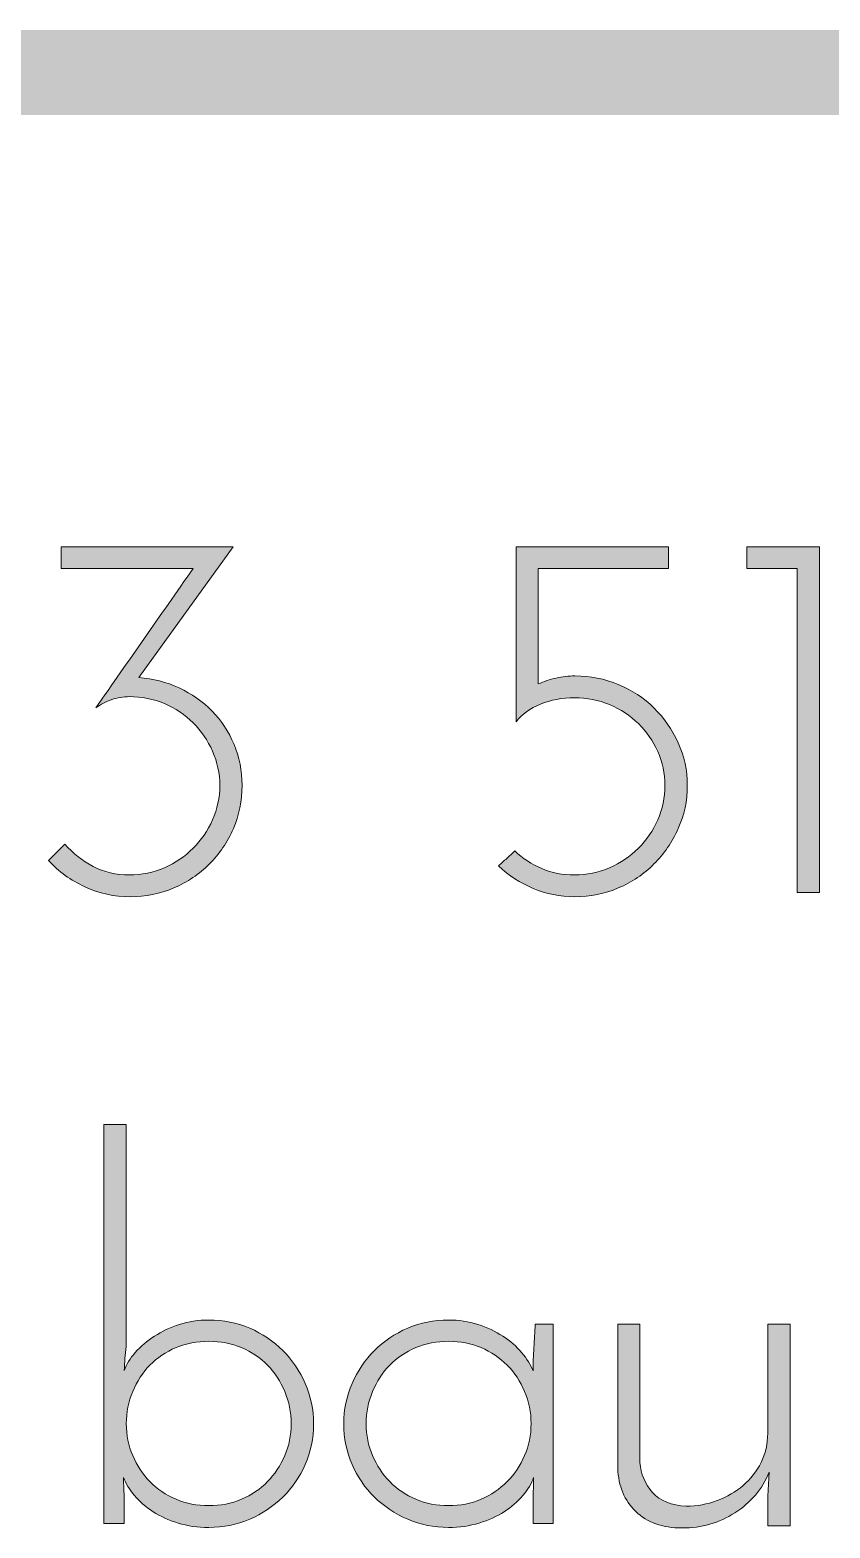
# Model space of a CAD drawing. Header units: centimetres. Extents: x -147 to 196535, y -264 to 83836.
# Drawn here: x 191762 to 192353, y 785 to 1890 of the extents above; entities that cross this region are included whole.
import ezdxf

# ---------------------------------------------------------------- set-up
doc = ezdxf.new("R2010")
doc.units = ezdxf.units.CM
doc.header["$LTSCALE"] = 20
doc.layers.add('VBW.LAYOUT', color=3, linetype='Continuous')

# ---------------------------------------------------------------- blocks, each defined once
blk = doc.blocks.new('logo')
at = {"true_color": 0xb3c3ce}
h = blk.add_hatch(color=9, dxfattribs=at)
h.dxf.hatch_style = 2
h.paths.add_polyline_path([(-606.8, 1591.7), (-5179.8, 1591.7), (-5179.8, 1654.4), (-606.8, 1654.4)])
at = {"true_color": 0x1c1c1b}
h = blk.add_hatch(color=250, dxfattribs=at)
h.dxf.hatch_style = 2
edge = h.paths.add_edge_path()
edge.add_spline(control_points=[(-4224.5, 1154), (-4212.5, 1171.3), (-4200.5, 1188.4), (-4188.6, 1205.4), (-4176.7, 1222.5), (-4164.7, 1239.6), (-4152.7, 1256.9), (-4152.7, 1256.9), (-4250, 1256.9), (-4250, 1256.9), (-4250, 1256.9), (-4250, 1273), (-4250, 1273), (-4250, 1273), (-4123.2, 1273), (-4123.2, 1273), (-4123.2, 1273), (-4192.7, 1176.4), (-4192.7, 1176.4), (-4182.3, 1175.6), (-4172.4, 1173.1), (-4163.1, 1168.7), (-4153.8, 1164.4), (-4145.7, 1158.7), (-4138.7, 1151.7), (-4131.8, 1144.6), (-4126.4, 1136.4), (-4122.5, 1127.1), (-4118.5, 1117.8), (-4116.6, 1107.7), (-4116.6, 1096.7), (-4116.6, 1085.4), (-4118.7, 1074.8), (-4123, 1064.9), (-4127.3, 1054.9), (-4133.3, 1046.2), (-4140.7, 1038.8), (-4148.2, 1031.3), (-4156.9, 1025.4), (-4167, 1021.1), (-4177.1, 1016.8), (-4187.8, 1014.6), (-4199, 1014.6), (-4211.1, 1014.6), (-4222.2, 1017.1), (-4232.6, 1021.9), (-4242.9, 1026.7), (-4251.9, 1033.2), (-4259.5, 1041.3), (-4259.5, 1041.3), (-4247.3, 1053.5), (-4247.3, 1053.5), (-4241.6, 1046.7), (-4234.6, 1041.2), (-4226.5, 1037), (-4218.4, 1032.8), (-4209.5, 1030.7), (-4199.8, 1030.7), (-4190.6, 1030.7), (-4182, 1032.5), (-4173.9, 1036), (-4165.8, 1039.6), (-4158.7, 1044.3), (-4152.7, 1050.4), (-4146.7, 1056.4), (-4141.9, 1063.4), (-4138.3, 1071.4), (-4134.8, 1079.4), (-4133, 1087.8), (-4133, 1096.7), (-4133, 1105.6), (-4134.8, 1114), (-4138.3, 1122), (-4141.9, 1130), (-4146.7, 1137), (-4152.7, 1143), (-4158.7, 1149), (-4165.8, 1153.8), (-4173.9, 1157.2), (-4182, 1160.6), (-4190.6, 1162.3), (-4199.8, 1162.3), (-4204.3, 1162.3), (-4208.6, 1161.5), (-4212.8, 1160.1), (-4216.9, 1158.7), (-4220.9, 1156.6), (-4224.5, 1154)], knot_values=[0, 0, 0, 0, 1, 1, 1, 2, 2, 2, 3, 3, 3, 4, 4, 4, 5, 5, 5, 6, 6, 6, 7, 7, 7, 8, 8, 8, 9, 9, 9, 10, 10, 10, 11, 11, 11, 12, 12, 12, 13, 13, 13, 14, 14, 14, 15, 15, 15, 16, 16, 16, 17, 17, 17, 18, 18, 18, 19, 19, 19, 20, 20, 20, 21, 21, 21, 22, 22, 22, 23, 23, 23, 24, 24, 24, 25, 25, 25, 26, 26, 26, 27, 27, 27, 28, 28, 28, 29, 29, 29, 29], degree=3, periodic=0)
h = blk.add_hatch(color=250, dxfattribs=at)
h.dxf.hatch_style = 2
edge = h.paths.add_edge_path()
edge.add_spline(control_points=[(-3914.3, 1143.8), (-3914.3, 1143.8), (-3914.3, 1273), (-3914.3, 1273), (-3914.3, 1273), (-3801.7, 1273), (-3801.7, 1273), (-3801.7, 1273), (-3801.7, 1256.9), (-3801.7, 1256.9), (-3801.7, 1256.9), (-3897.9, 1256.9), (-3897.9, 1256.9), (-3897.9, 1256.9), (-3897.9, 1171.7), (-3897.9, 1171.7), (-3893.7, 1173.5), (-3889.3, 1175), (-3884.7, 1176), (-3880.1, 1177), (-3875.5, 1177.6), (-3870.8, 1177.6), (-3859.5, 1177.6), (-3848.8, 1175.5), (-3838.8, 1171.3), (-3828.7, 1167.1), (-3819.9, 1161.3), (-3812.5, 1154), (-3805, 1146.7), (-3799, 1138.1), (-3794.6, 1128.3), (-3790.1, 1118.5), (-3787.9, 1107.9), (-3787.9, 1096.7), (-3787.9, 1085.4), (-3790.1, 1074.8), (-3794.6, 1064.9), (-3799, 1054.9), (-3805, 1046.2), (-3812.5, 1038.8), (-3819.9, 1031.3), (-3828.7, 1025.4), (-3838.8, 1021.1), (-3848.8, 1016.8), (-3859.5, 1014.6), (-3870.8, 1014.6), (-3881.8, 1014.6), (-3892, 1016.7), (-3901.6, 1020.7), (-3911.1, 1024.8), (-3919.7, 1030.3), (-3927.3, 1037.4), (-3925.2, 1039.2), (-3923.2, 1041.1), (-3921.2, 1042.9), (-3919.3, 1044.7), (-3917.2, 1046.6), (-3915.1, 1048.4), (-3909.4, 1042.9), (-3902.8, 1038.6), (-3895.3, 1035.4), (-3887.9, 1032.3), (-3879.8, 1030.7), (-3871.2, 1030.7), (-3862, 1030.7), (-3853.4, 1032.5), (-3845.2, 1036), (-3837.1, 1039.6), (-3830.1, 1044.3), (-3824, 1050.4), (-3818, 1056.4), (-3813.2, 1063.4), (-3809.7, 1071.4), (-3806.2, 1079.4), (-3804.4, 1087.8), (-3804.4, 1096.7), (-3804.4, 1105.6), (-3806.2, 1114), (-3809.7, 1121.8), (-3813.2, 1129.7), (-3818, 1136.5), (-3824, 1142.4), (-3830.1, 1148.3), (-3837.1, 1153), (-3845.2, 1156.4), (-3853.4, 1159.8), (-3862, 1161.5), (-3871.2, 1161.5), (-3880.3, 1161.5), (-3888.7, 1159.9), (-3896.3, 1156.8), (-3903.9, 1153.6), (-3909.9, 1149.3), (-3914.3, 1143.8)], knot_values=[0, 0, 0, 0, 1, 1, 1, 2, 2, 2, 3, 3, 3, 4, 4, 4, 5, 5, 5, 6, 6, 6, 7, 7, 7, 8, 8, 8, 9, 9, 9, 10, 10, 10, 11, 11, 11, 12, 12, 12, 13, 13, 13, 14, 14, 14, 15, 15, 15, 16, 16, 16, 17, 17, 17, 18, 18, 18, 19, 19, 19, 20, 20, 20, 21, 21, 21, 22, 22, 22, 23, 23, 23, 24, 24, 24, 25, 25, 25, 26, 26, 26, 27, 27, 27, 28, 28, 28, 29, 29, 29, 30, 30, 30, 31, 31, 31, 31], degree=3, periodic=0)
h = blk.add_hatch(color=250, dxfattribs=at)
h.dxf.hatch_style = 2
h.paths.add_polyline_path([(-3743.9, 1256.9), (-3743.9, 1273), (-3690.2, 1273), (-3690.2, 1017.8), (-3706.7, 1017.8), (-3706.7, 1256.9)])
h = blk.add_hatch(color=250, dxfattribs=at)
h.dxf.hatch_style = 2
edge = h.paths.add_edge_path()
edge.add_spline(control_points=[(-4063.8, 625.7), (-4063.8, 614.9), (-4065.9, 604.9), (-4069.9, 595.6), (-4074, 586.4), (-4079.5, 578.3), (-4086.4, 571.5), (-4093.4, 564.7), (-4101.5, 559.3), (-4110.9, 555.2), (-4120.4, 551.2), (-4130.4, 549.1), (-4141.2, 549.1), (-4149.3, 549.1), (-4156.8, 550.2), (-4163.8, 552.3), (-4170.7, 554.4), (-4176.9, 557.2), (-4182.2, 560.7), (-4187.6, 564.2), (-4192.2, 568.2), (-4196, 572.7), (-4199.8, 577.1), (-4202.4, 581.6), (-4204, 586), (-4204, 583.1), (-4204, 580.4), (-4203.8, 577.8), (-4203.7, 575.1), (-4203.6, 572.4), (-4203.6, 569.5), (-4203.6, 569.5), (-4203.6, 551.9), (-4203.6, 551.9), (-4203.6, 551.9), (-4218.5, 551.9), (-4218.5, 551.9), (-4218.5, 551.9), (-4218.5, 846.4), (-4218.5, 846.4), (-4218.5, 846.4), (-4202, 846.4), (-4202, 846.4), (-4202, 846.4), (-4202, 682.6), (-4202, 682.6), (-4202.6, 679.7), (-4202.9, 676.8), (-4203, 673.8), (-4203.2, 670.8), (-4203.3, 667.8), (-4203.6, 665), (-4202, 669.4), (-4199.3, 673.8), (-4195.4, 678.3), (-4191.5, 682.7), (-4186.7, 686.7), (-4181.2, 690.3), (-4175.7, 693.8), (-4169.6, 696.7), (-4162.8, 698.9), (-4156, 701.1), (-4148.8, 702.2), (-4141.2, 702.2), (-4130.4, 702.2), (-4120.4, 700.2), (-4110.9, 696.2), (-4101.5, 692.1), (-4093.4, 686.6), (-4086.4, 679.7), (-4079.5, 672.7), (-4074, 664.6), (-4069.9, 655.3), (-4065.9, 646), (-4063.8, 636.2), (-4063.8, 625.7)], knot_values=[0, 0, 0, 0, 1, 1, 1, 2, 2, 2, 3, 3, 3, 4, 4, 4, 5, 5, 5, 6, 6, 6, 7, 7, 7, 8, 8, 8, 9, 9, 9, 10, 10, 10, 11, 11, 11, 12, 12, 12, 13, 13, 13, 14, 14, 14, 15, 15, 15, 16, 16, 16, 17, 17, 17, 18, 18, 18, 19, 19, 19, 20, 20, 20, 21, 21, 21, 22, 22, 22, 23, 23, 23, 24, 24, 24, 25, 25, 25, 25], degree=3, periodic=0)
edge = h.paths.add_edge_path()
edge.add_spline(control_points=[(-4080.3, 625.7), (-4080.3, 634.1), (-4081.9, 642), (-4085, 649.4), (-4088.2, 656.9), (-4092.4, 663.4), (-4097.8, 668.9), (-4103.2, 674.3), (-4109.6, 678.7), (-4117, 681.8), (-4124.5, 685), (-4132.5, 686.5), (-4141.2, 686.5), (-4149.8, 686.5), (-4157.9, 685), (-4165.3, 681.8), (-4172.8, 678.7), (-4179.2, 674.3), (-4184.6, 668.9), (-4189.9, 663.4), (-4194.2, 656.9), (-4197.3, 649.4), (-4200.5, 642), (-4202, 634.1), (-4202, 625.7), (-4202, 617.3), (-4200.5, 609.4), (-4197.3, 602.1), (-4194.2, 594.8), (-4189.9, 588.4), (-4184.6, 582.9), (-4179.2, 577.4), (-4172.8, 573.1), (-4165.3, 569.9), (-4157.9, 566.8), (-4149.8, 565.2), (-4141.2, 565.2), (-4132.5, 565.2), (-4124.5, 566.8), (-4117, 569.9), (-4109.6, 573.1), (-4103.2, 577.4), (-4097.8, 582.9), (-4092.4, 588.4), (-4088.2, 594.8), (-4085, 602.1), (-4081.9, 609.4), (-4080.3, 617.3), (-4080.3, 625.7)], knot_values=[0, 0, 0, 0, 1, 1, 1, 2, 2, 2, 3, 3, 3, 4, 4, 4, 5, 5, 5, 6, 6, 6, 7, 7, 7, 8, 8, 8, 9, 9, 9, 10, 10, 10, 11, 11, 11, 12, 12, 12, 13, 13, 13, 14, 14, 14, 15, 15, 15, 16, 16, 16, 16], degree=3, periodic=0)
h = blk.add_hatch(color=250, dxfattribs=at)
h.dxf.hatch_style = 2
edge = h.paths.add_edge_path()
edge.add_spline(control_points=[(-4041.5, 625.7), (-4041.5, 636.2), (-4039.4, 646), (-4035.4, 655.3), (-4031.3, 664.6), (-4025.8, 672.7), (-4018.9, 679.7), (-4011.9, 686.6), (-4003.8, 692.1), (-3994.3, 696.2), (-3984.9, 700.2), (-3974.9, 702.2), (-3964.1, 702.2), (-3956.5, 702.2), (-3949.3, 701.1), (-3942.5, 698.9), (-3935.7, 696.7), (-3929.5, 693.8), (-3924.1, 690.3), (-3918.6, 686.7), (-3913.9, 682.7), (-3910.1, 678.1), (-3906.3, 673.5), (-3903.5, 669), (-3901.7, 664.6), (-3901.7, 670.3), (-3901.5, 676.1), (-3901.1, 681.8), (-3900.7, 687.6), (-3900.4, 693.3), (-3900.1, 699.1), (-3900.1, 699.1), (-3886.8, 699.1), (-3886.8, 699.1), (-3886.8, 699.1), (-3886.8, 551.9), (-3886.8, 551.9), (-3886.8, 551.9), (-3901.7, 551.9), (-3901.7, 551.9), (-3901.7, 551.9), (-3901.7, 569.5), (-3901.7, 569.5), (-3901.7, 572.4), (-3901.6, 575.1), (-3901.5, 577.8), (-3901.3, 580.4), (-3901.3, 583.1), (-3901.3, 586), (-3902.8, 581.6), (-3905.5, 577.1), (-3909.3, 572.7), (-3913.1, 568.2), (-3917.7, 564.2), (-3923.1, 560.7), (-3928.4, 557.2), (-3934.6, 554.4), (-3941.5, 552.3), (-3948.5, 550.2), (-3956, 549.1), (-3964.1, 549.1), (-3974.9, 549.1), (-3984.9, 551.2), (-3994.3, 555.2), (-4003.8, 559.3), (-4011.9, 564.7), (-4018.9, 571.5), (-4025.8, 578.3), (-4031.3, 586.4), (-4035.4, 595.6), (-4039.4, 604.9), (-4041.5, 614.9), (-4041.5, 625.7)], knot_values=[0, 0, 0, 0, 1, 1, 1, 2, 2, 2, 3, 3, 3, 4, 4, 4, 5, 5, 5, 6, 6, 6, 7, 7, 7, 8, 8, 8, 9, 9, 9, 10, 10, 10, 11, 11, 11, 12, 12, 12, 13, 13, 13, 14, 14, 14, 15, 15, 15, 16, 16, 16, 17, 17, 17, 18, 18, 18, 19, 19, 19, 20, 20, 20, 21, 21, 21, 22, 22, 22, 23, 23, 23, 24, 24, 24, 24], degree=3, periodic=0)
edge = h.paths.add_edge_path()
edge.add_spline(control_points=[(-4025, 625.7), (-4025, 617.3), (-4023.4, 609.4), (-4020.2, 602.1), (-4017.1, 594.8), (-4012.9, 588.4), (-4007.5, 582.9), (-4002.1, 577.4), (-3995.7, 573.1), (-3988.2, 569.9), (-3980.8, 566.8), (-3972.8, 565.2), (-3964.1, 565.2), (-3955.5, 565.2), (-3947.5, 566.8), (-3940.1, 569.9), (-3932.8, 573.1), (-3926.4, 577.4), (-3920.9, 582.9), (-3915.4, 588.4), (-3911.1, 594.8), (-3908, 602.1), (-3904.8, 609.4), (-3903.2, 617.3), (-3903.2, 625.7), (-3903.2, 634.1), (-3904.8, 642), (-3908, 649.4), (-3911.1, 656.9), (-3915.4, 663.4), (-3920.9, 668.9), (-3926.4, 674.3), (-3932.8, 678.7), (-3940.1, 681.8), (-3947.5, 685), (-3955.5, 686.5), (-3964.1, 686.5), (-3972.8, 686.5), (-3980.8, 685), (-3988.2, 681.8), (-3995.7, 678.7), (-4002.1, 674.3), (-4007.5, 668.9), (-4012.9, 663.4), (-4017.1, 656.9), (-4020.2, 649.4), (-4023.4, 642), (-4025, 634.1), (-4025, 625.7)], knot_values=[0, 0, 0, 0, 1, 1, 1, 2, 2, 2, 3, 3, 3, 4, 4, 4, 5, 5, 5, 6, 6, 6, 7, 7, 7, 8, 8, 8, 9, 9, 9, 10, 10, 10, 11, 11, 11, 12, 12, 12, 13, 13, 13, 14, 14, 14, 15, 15, 15, 16, 16, 16, 16], degree=3, periodic=0)
h = blk.add_hatch(color=250, dxfattribs=at)
h.dxf.hatch_style = 2
edge = h.paths.add_edge_path()
edge.add_spline(control_points=[(-3712, 550.3), (-3712, 550.3), (-3728.5, 550.3), (-3728.5, 550.3), (-3728.5, 550.3), (-3728.5, 572.3), (-3728.5, 572.3), (-3728.5, 572.3), (-3727.4, 590), (-3727.4, 590), (-3732.6, 577.4), (-3741, 567.4), (-3752.7, 559.9), (-3764.3, 552.4), (-3777.3, 548.7), (-3791.7, 548.7), (-3806.1, 548.7), (-3817.5, 552.8), (-3825.9, 560.9), (-3834.3, 569), (-3838.7, 579.6), (-3839.2, 592.7), (-3839.2, 592.7), (-3839.2, 699.1), (-3839.2, 699.1), (-3839.2, 699.1), (-3822.8, 699.1), (-3822.8, 699.1), (-3822.8, 699.1), (-3822.8, 597), (-3822.8, 597), (-3822.2, 588.6), (-3819.2, 581.3), (-3813.5, 575), (-3807.9, 568.7), (-3799.6, 565.3), (-3788.6, 564.8), (-3780.7, 564.8), (-3773.2, 566.2), (-3765.8, 568.9), (-3758.5, 571.7), (-3752.1, 575.4), (-3746.6, 580.1), (-3741.1, 584.8), (-3736.7, 590.5), (-3733.4, 597), (-3730.2, 603.5), (-3728.5, 610.8), (-3728.5, 618.6), (-3728.5, 618.6), (-3728.5, 699.1), (-3728.5, 699.1), (-3728.5, 699.1), (-3712, 699.1), (-3712, 699.1), (-3712, 699.1), (-3712, 550.3), (-3712, 550.3)], knot_values=[0, 0, 0, 0, 1, 1, 1, 2, 2, 2, 3, 3, 3, 4, 4, 4, 5, 5, 5, 6, 6, 6, 7, 7, 7, 8, 8, 8, 9, 9, 9, 10, 10, 10, 11, 11, 11, 12, 12, 12, 13, 13, 13, 14, 14, 14, 15, 15, 15, 16, 16, 16, 17, 17, 17, 18, 18, 18, 19, 19, 19, 19], degree=3, periodic=0)
at = {"lineweight": 0}
for p, q in [((-3743.9, 1256.9), (-3743.9, 1273)), ((-3743.9, 1273), (-3690.2, 1273)), ((-3690.2, 1273), (-3690.2, 1017.8)), ((-3706.7, 1256.9), (-3743.9, 1256.9)), ((-3706.7, 1017.8), (-3706.7, 1256.9)), ((-3690.2, 1017.8), (-3706.7, 1017.8))]:
    blk.add_line(p, q, dxfattribs=at)
for points, knots in [([(-4224.5, 1154), (-4212.5, 1171.3), (-4200.5, 1188.4), (-4188.6, 1205.4), (-4176.7, 1222.5), (-4164.7, 1239.6), (-4152.7, 1256.9), (-4152.7, 1256.9), (-4250, 1256.9), (-4250, 1256.9), (-4250, 1256.9), (-4250, 1273), (-4250, 1273), (-4250, 1273), (-4123.2, 1273), (-4123.2, 1273), (-4123.2, 1273), (-4192.7, 1176.4), (-4192.7, 1176.4), (-4182.3, 1175.6), (-4172.4, 1173.1), (-4163.1, 1168.7), (-4153.8, 1164.4), (-4145.7, 1158.7), (-4138.7, 1151.7), (-4131.8, 1144.6), (-4126.4, 1136.4), (-4122.5, 1127.1), (-4118.5, 1117.8), (-4116.6, 1107.7), (-4116.6, 1096.7), (-4116.6, 1085.4), (-4118.7, 1074.8), (-4123, 1064.9), (-4127.3, 1054.9), (-4133.3, 1046.2), (-4140.7, 1038.8), (-4148.2, 1031.3), (-4156.9, 1025.4), (-4167, 1021.1), (-4177.1, 1016.8), (-4187.8, 1014.6), (-4199, 1014.6), (-4211.1, 1014.6), (-4222.2, 1017.1), (-4232.6, 1021.9), (-4242.9, 1026.7), (-4251.9, 1033.2), (-4259.5, 1041.3), (-4259.5, 1041.3), (-4247.3, 1053.5), (-4247.3, 1053.5), (-4241.6, 1046.7), (-4234.6, 1041.2), (-4226.5, 1037), (-4218.4, 1032.8), (-4209.5, 1030.7), (-4199.8, 1030.7), (-4190.6, 1030.7), (-4182, 1032.5), (-4173.9, 1036), (-4165.8, 1039.6), (-4158.7, 1044.3), (-4152.7, 1050.4), (-4146.7, 1056.4), (-4141.9, 1063.4), (-4138.3, 1071.4), (-4134.8, 1079.4), (-4133, 1087.8), (-4133, 1096.7), (-4133, 1105.6), (-4134.8, 1114), (-4138.3, 1122), (-4141.9, 1130), (-4146.7, 1137), (-4152.7, 1143), (-4158.7, 1149), (-4165.8, 1153.8), (-4173.9, 1157.2), (-4182, 1160.6), (-4190.6, 1162.3), (-4199.8, 1162.3), (-4204.3, 1162.3), (-4208.6, 1161.5), (-4212.8, 1160.1), (-4216.9, 1158.7), (-4220.9, 1156.6), (-4224.5, 1154)], [0, 0, 0, 0, 1, 1, 1, 2, 2, 2, 3, 3, 3, 4, 4, 4, 5, 5, 5, 6, 6, 6, 7, 7, 7, 8, 8, 8, 9, 9, 9, 10, 10, 10, 11, 11, 11, 12, 12, 12, 13, 13, 13, 14, 14, 14, 15, 15, 15, 16, 16, 16, 17, 17, 17, 18, 18, 18, 19, 19, 19, 20, 20, 20, 21, 21, 21, 22, 22, 22, 23, 23, 23, 24, 24, 24, 25, 25, 25, 26, 26, 26, 27, 27, 27, 28, 28, 28, 29, 29, 29, 29]), ([(-3914.3, 1143.8), (-3914.3, 1143.8), (-3914.3, 1273), (-3914.3, 1273), (-3914.3, 1273), (-3801.7, 1273), (-3801.7, 1273), (-3801.7, 1273), (-3801.7, 1256.9), (-3801.7, 1256.9), (-3801.7, 1256.9), (-3897.9, 1256.9), (-3897.9, 1256.9), (-3897.9, 1256.9), (-3897.9, 1171.7), (-3897.9, 1171.7), (-3893.7, 1173.5), (-3889.3, 1175), (-3884.7, 1176), (-3880.1, 1177), (-3875.5, 1177.6), (-3870.8, 1177.6), (-3859.5, 1177.6), (-3848.8, 1175.5), (-3838.8, 1171.3), (-3828.7, 1167.1), (-3819.9, 1161.3), (-3812.5, 1154), (-3805, 1146.7), (-3799, 1138.1), (-3794.6, 1128.3), (-3790.1, 1118.5), (-3787.9, 1107.9), (-3787.9, 1096.7), (-3787.9, 1085.4), (-3790.1, 1074.8), (-3794.6, 1064.9), (-3799, 1054.9), (-3805, 1046.2), (-3812.5, 1038.8), (-3819.9, 1031.3), (-3828.7, 1025.4), (-3838.8, 1021.1), (-3848.8, 1016.8), (-3859.5, 1014.6), (-3870.8, 1014.6), (-3881.8, 1014.6), (-3892, 1016.7), (-3901.6, 1020.7), (-3911.1, 1024.8), (-3919.7, 1030.3), (-3927.3, 1037.4), (-3925.2, 1039.2), (-3923.2, 1041.1), (-3921.2, 1042.9), (-3919.3, 1044.7), (-3917.2, 1046.6), (-3915.1, 1048.4), (-3909.4, 1042.9), (-3902.8, 1038.6), (-3895.3, 1035.4), (-3887.9, 1032.3), (-3879.8, 1030.7), (-3871.2, 1030.7), (-3862, 1030.7), (-3853.4, 1032.5), (-3845.2, 1036), (-3837.1, 1039.6), (-3830.1, 1044.3), (-3824, 1050.4), (-3818, 1056.4), (-3813.2, 1063.4), (-3809.7, 1071.4), (-3806.2, 1079.4), (-3804.4, 1087.8), (-3804.4, 1096.7), (-3804.4, 1105.6), (-3806.2, 1114), (-3809.7, 1121.8), (-3813.2, 1129.7), (-3818, 1136.5), (-3824, 1142.4), (-3830.1, 1148.3), (-3837.1, 1153), (-3845.2, 1156.4), (-3853.4, 1159.8), (-3862, 1161.5), (-3871.2, 1161.5), (-3880.3, 1161.5), (-3888.7, 1159.9), (-3896.3, 1156.8), (-3903.9, 1153.6), (-3909.9, 1149.3), (-3914.3, 1143.8)], [0, 0, 0, 0, 1, 1, 1, 2, 2, 2, 3, 3, 3, 4, 4, 4, 5, 5, 5, 6, 6, 6, 7, 7, 7, 8, 8, 8, 9, 9, 9, 10, 10, 10, 11, 11, 11, 12, 12, 12, 13, 13, 13, 14, 14, 14, 15, 15, 15, 16, 16, 16, 17, 17, 17, 18, 18, 18, 19, 19, 19, 20, 20, 20, 21, 21, 21, 22, 22, 22, 23, 23, 23, 24, 24, 24, 25, 25, 25, 26, 26, 26, 27, 27, 27, 28, 28, 28, 29, 29, 29, 30, 30, 30, 31, 31, 31, 31]), ([(-4063.8, 625.7), (-4063.8, 614.9), (-4065.9, 604.9), (-4069.9, 595.6), (-4074, 586.4), (-4079.5, 578.3), (-4086.4, 571.5), (-4093.4, 564.7), (-4101.5, 559.3), (-4110.9, 555.2), (-4120.4, 551.2), (-4130.4, 549.1), (-4141.2, 549.1), (-4149.3, 549.1), (-4156.8, 550.2), (-4163.8, 552.3), (-4170.7, 554.4), (-4176.9, 557.2), (-4182.2, 560.7), (-4187.6, 564.2), (-4192.2, 568.2), (-4196, 572.7), (-4199.8, 577.1), (-4202.4, 581.6), (-4204, 586), (-4204, 583.1), (-4204, 580.4), (-4203.8, 577.8), (-4203.7, 575.1), (-4203.6, 572.4), (-4203.6, 569.5), (-4203.6, 569.5), (-4203.6, 551.9), (-4203.6, 551.9), (-4203.6, 551.9), (-4218.5, 551.9), (-4218.5, 551.9), (-4218.5, 551.9), (-4218.5, 846.4), (-4218.5, 846.4), (-4218.5, 846.4), (-4202, 846.4), (-4202, 846.4), (-4202, 846.4), (-4202, 682.6), (-4202, 682.6), (-4202.6, 679.7), (-4202.9, 676.8), (-4203, 673.8), (-4203.2, 670.8), (-4203.3, 667.8), (-4203.6, 665), (-4202, 669.4), (-4199.3, 673.8), (-4195.4, 678.3), (-4191.5, 682.7), (-4186.7, 686.7), (-4181.2, 690.3), (-4175.7, 693.8), (-4169.6, 696.7), (-4162.8, 698.9), (-4156, 701.1), (-4148.8, 702.2), (-4141.2, 702.2), (-4130.4, 702.2), (-4120.4, 700.2), (-4110.9, 696.2), (-4101.5, 692.1), (-4093.4, 686.6), (-4086.4, 679.7), (-4079.5, 672.7), (-4074, 664.6), (-4069.9, 655.3), (-4065.9, 646), (-4063.8, 636.2), (-4063.8, 625.7)], [0, 0, 0, 0, 1, 1, 1, 2, 2, 2, 3, 3, 3, 4, 4, 4, 5, 5, 5, 6, 6, 6, 7, 7, 7, 8, 8, 8, 9, 9, 9, 10, 10, 10, 11, 11, 11, 12, 12, 12, 13, 13, 13, 14, 14, 14, 15, 15, 15, 16, 16, 16, 17, 17, 17, 18, 18, 18, 19, 19, 19, 20, 20, 20, 21, 21, 21, 22, 22, 22, 23, 23, 23, 24, 24, 24, 25, 25, 25, 25]), ([(-4041.5, 625.7), (-4041.5, 636.2), (-4039.4, 646), (-4035.4, 655.3), (-4031.3, 664.6), (-4025.8, 672.7), (-4018.9, 679.7), (-4011.9, 686.6), (-4003.8, 692.1), (-3994.3, 696.2), (-3984.9, 700.2), (-3974.9, 702.2), (-3964.1, 702.2), (-3956.5, 702.2), (-3949.3, 701.1), (-3942.5, 698.9), (-3935.7, 696.7), (-3929.5, 693.8), (-3924.1, 690.3), (-3918.6, 686.7), (-3913.9, 682.7), (-3910.1, 678.1), (-3906.3, 673.5), (-3903.5, 669), (-3901.7, 664.6), (-3901.7, 670.3), (-3901.5, 676.1), (-3901.1, 681.8), (-3900.7, 687.6), (-3900.4, 693.3), (-3900.1, 699.1), (-3900.1, 699.1), (-3886.8, 699.1), (-3886.8, 699.1), (-3886.8, 699.1), (-3886.8, 551.9), (-3886.8, 551.9), (-3886.8, 551.9), (-3901.7, 551.9), (-3901.7, 551.9), (-3901.7, 551.9), (-3901.7, 569.5), (-3901.7, 569.5), (-3901.7, 572.4), (-3901.6, 575.1), (-3901.5, 577.8), (-3901.3, 580.4), (-3901.3, 583.1), (-3901.3, 586), (-3902.8, 581.6), (-3905.5, 577.1), (-3909.3, 572.7), (-3913.1, 568.2), (-3917.7, 564.2), (-3923.1, 560.7), (-3928.4, 557.2), (-3934.6, 554.4), (-3941.5, 552.3), (-3948.5, 550.2), (-3956, 549.1), (-3964.1, 549.1), (-3974.9, 549.1), (-3984.9, 551.2), (-3994.3, 555.2), (-4003.8, 559.3), (-4011.9, 564.7), (-4018.9, 571.5), (-4025.8, 578.3), (-4031.3, 586.4), (-4035.4, 595.6), (-4039.4, 604.9), (-4041.5, 614.9), (-4041.5, 625.7)], [0, 0, 0, 0, 1, 1, 1, 2, 2, 2, 3, 3, 3, 4, 4, 4, 5, 5, 5, 6, 6, 6, 7, 7, 7, 8, 8, 8, 9, 9, 9, 10, 10, 10, 11, 11, 11, 12, 12, 12, 13, 13, 13, 14, 14, 14, 15, 15, 15, 16, 16, 16, 17, 17, 17, 18, 18, 18, 19, 19, 19, 20, 20, 20, 21, 21, 21, 22, 22, 22, 23, 23, 23, 24, 24, 24, 24]), ([(-3712, 550.3), (-3712, 550.3), (-3728.5, 550.3), (-3728.5, 550.3), (-3728.5, 550.3), (-3728.5, 572.3), (-3728.5, 572.3), (-3728.5, 572.3), (-3727.4, 590), (-3727.4, 590), (-3732.6, 577.4), (-3741, 567.4), (-3752.7, 559.9), (-3764.3, 552.4), (-3777.3, 548.7), (-3791.7, 548.7), (-3806.1, 548.7), (-3817.5, 552.8), (-3825.9, 560.9), (-3834.3, 569), (-3838.7, 579.6), (-3839.2, 592.7), (-3839.2, 592.7), (-3839.2, 699.1), (-3839.2, 699.1), (-3839.2, 699.1), (-3822.8, 699.1), (-3822.8, 699.1), (-3822.8, 699.1), (-3822.8, 597), (-3822.8, 597), (-3822.2, 588.6), (-3819.2, 581.3), (-3813.5, 575), (-3807.9, 568.7), (-3799.6, 565.3), (-3788.6, 564.8), (-3780.7, 564.8), (-3773.2, 566.2), (-3765.8, 568.9), (-3758.5, 571.7), (-3752.1, 575.4), (-3746.6, 580.1), (-3741.1, 584.8), (-3736.7, 590.5), (-3733.4, 597), (-3730.2, 603.5), (-3728.5, 610.8), (-3728.5, 618.6), (-3728.5, 618.6), (-3728.5, 699.1), (-3728.5, 699.1), (-3728.5, 699.1), (-3712, 699.1), (-3712, 699.1), (-3712, 699.1), (-3712, 550.3), (-3712, 550.3)], [0, 0, 0, 0, 1, 1, 1, 2, 2, 2, 3, 3, 3, 4, 4, 4, 5, 5, 5, 6, 6, 6, 7, 7, 7, 8, 8, 8, 9, 9, 9, 10, 10, 10, 11, 11, 11, 12, 12, 12, 13, 13, 13, 14, 14, 14, 15, 15, 15, 16, 16, 16, 17, 17, 17, 18, 18, 18, 19, 19, 19, 19]), ([(-4080.3, 625.7), (-4080.3, 634.1), (-4081.9, 642), (-4085, 649.4), (-4088.2, 656.9), (-4092.4, 663.4), (-4097.8, 668.9), (-4103.2, 674.3), (-4109.6, 678.7), (-4117, 681.8), (-4124.5, 685), (-4132.5, 686.5), (-4141.2, 686.5), (-4149.8, 686.5), (-4157.9, 685), (-4165.3, 681.8), (-4172.8, 678.7), (-4179.2, 674.3), (-4184.6, 668.9), (-4189.9, 663.4), (-4194.2, 656.9), (-4197.3, 649.4), (-4200.5, 642), (-4202, 634.1), (-4202, 625.7), (-4202, 617.3), (-4200.5, 609.4), (-4197.3, 602.1), (-4194.2, 594.8), (-4189.9, 588.4), (-4184.6, 582.9), (-4179.2, 577.4), (-4172.8, 573.1), (-4165.3, 569.9), (-4157.9, 566.8), (-4149.8, 565.2), (-4141.2, 565.2), (-4132.5, 565.2), (-4124.5, 566.8), (-4117, 569.9), (-4109.6, 573.1), (-4103.2, 577.4), (-4097.8, 582.9), (-4092.4, 588.4), (-4088.2, 594.8), (-4085, 602.1), (-4081.9, 609.4), (-4080.3, 617.3), (-4080.3, 625.7)], [0, 0, 0, 0, 1, 1, 1, 2, 2, 2, 3, 3, 3, 4, 4, 4, 5, 5, 5, 6, 6, 6, 7, 7, 7, 8, 8, 8, 9, 9, 9, 10, 10, 10, 11, 11, 11, 12, 12, 12, 13, 13, 13, 14, 14, 14, 15, 15, 15, 16, 16, 16, 16]), ([(-4025, 625.7), (-4025, 617.3), (-4023.4, 609.4), (-4020.2, 602.1), (-4017.1, 594.8), (-4012.9, 588.4), (-4007.5, 582.9), (-4002.1, 577.4), (-3995.7, 573.1), (-3988.2, 569.9), (-3980.8, 566.8), (-3972.8, 565.2), (-3964.1, 565.2), (-3955.5, 565.2), (-3947.5, 566.8), (-3940.1, 569.9), (-3932.8, 573.1), (-3926.4, 577.4), (-3920.9, 582.9), (-3915.4, 588.4), (-3911.1, 594.8), (-3908, 602.1), (-3904.8, 609.4), (-3903.2, 617.3), (-3903.2, 625.7), (-3903.2, 634.1), (-3904.8, 642), (-3908, 649.4), (-3911.1, 656.9), (-3915.4, 663.4), (-3920.9, 668.9), (-3926.4, 674.3), (-3932.8, 678.7), (-3940.1, 681.8), (-3947.5, 685), (-3955.5, 686.5), (-3964.1, 686.5), (-3972.8, 686.5), (-3980.8, 685), (-3988.2, 681.8), (-3995.7, 678.7), (-4002.1, 674.3), (-4007.5, 668.9), (-4012.9, 663.4), (-4017.1, 656.9), (-4020.2, 649.4), (-4023.4, 642), (-4025, 634.1), (-4025, 625.7)], [0, 0, 0, 0, 1, 1, 1, 2, 2, 2, 3, 3, 3, 4, 4, 4, 5, 5, 5, 6, 6, 6, 7, 7, 7, 8, 8, 8, 9, 9, 9, 10, 10, 10, 11, 11, 11, 12, 12, 12, 13, 13, 13, 14, 14, 14, 15, 15, 15, 16, 16, 16, 16])]:
    blk.add_open_spline(points, degree=3, knots=knots, dxfattribs=at)

msp = doc.modelspace()

# ---------------------------------------------------------------- block references
at = {"layer": 'VBW.LAYOUT'}
msp.add_blockref('logo', (196035.4, 235.9), dxfattribs=at)

doc.saveas('drawing.dxf')
